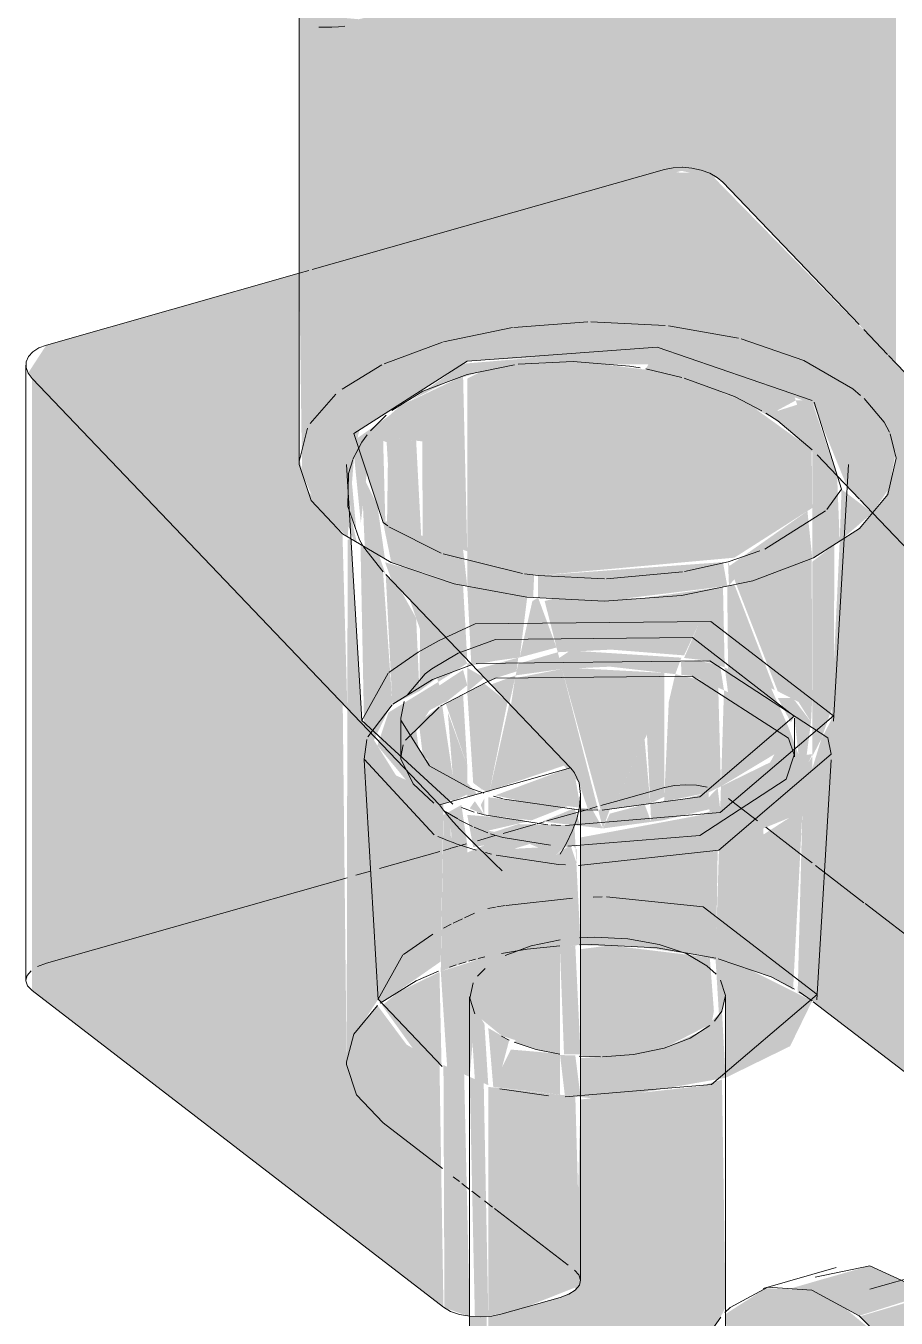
# Model space of a CAD drawing. Header units: metres. Extents: x 34 to 87, y -2.3 to 19.3.
# Drawn here: x 64.199 to 64.2398, y 16.561 to 16.6216 of the extents above; entities that cross this region are included whole.
import ezdxf

# ---------------------------------------------------------------- set-up
doc = ezdxf.new("R2010")
doc.units = ezdxf.units.M
doc.layers.add('P-PIPE', color=7, linetype='Continuous', lineweight=5)
doc.layers.add('P-SANR-FIXT', color=7, linetype='Continuous', lineweight=5)

# ---------------------------------------------------------------- blocks, each defined once
blk = doc.blocks.new('UT_Ducha higiênica - UT_Ducha higiênica-3698909-3D_DT_01')
at = {"layer": 'P-SANR-FIXT', "true_color": 0xf0f1f7, "transparency": 33554560}
h = blk.add_hatch(color=7, dxfattribs=at)
h.paths.add_polyline_path([(-23.011615, 16.610012), (-22.993701, 16.614808), (-22.991971, 16.61446), (-22.990357, 16.612818), (-22.990357, 16.651376), (-22.995798, 16.650377), (-22.99703, 16.631255), (-23.000224, 16.625204), (-23.004353, 16.622959), (-23.008829, 16.621914), (-23.011603, 16.622166), (-23.011613, 16.612239)])
h.paths.add_polyline_path([(-23.008221, 16.625232), (-23.005704, 16.625849), (-23.002553, 16.626842), (-23.001192, 16.627976), (-23.000362, 16.629505), (-23.000167, 16.631405), (-22.999205, 16.650517), (-23.000946, 16.650631), (-23.004353, 16.651259), (-23.007302, 16.652283), (-23.009953, 16.653978), (-23.008878, 16.643437), (-23.007578, 16.644064), (-23.006868, 16.643965), (-23.006868, 16.643622), (-23.007881, 16.643293), (-23.009247, 16.642041), (-23.009028, 16.625377), (-23.008268, 16.625238)])
for points in [[(-22.98363, 16.605783), (-22.983666, 16.651337), (-22.988664, 16.652007), (-22.990357, 16.651304), (-22.990357, 16.612818), (-22.983981, 16.60615)], [(-23.009347, 16.59765), (-23.009064, 16.601194), (-23.009039, 16.601603), (-23.008796, 16.602667), (-23.00374, 16.605894), (-22.994399, 16.606388), (-22.987508, 16.603873), (-22.985946, 16.600042), (-22.98474, 16.59878), (-22.983957, 16.599936), (-22.98363, 16.601736), (-22.98363, 16.605783), (-22.992369, 16.614697), (-22.994908, 16.614758), (-23.011615, 16.610012), (-23.011486, 16.600631), (-23.010803, 16.599078), (-23.00938, 16.59767)], [(-22.989179, 16.603087), (-22.989179, 16.603591), (-22.988338, 16.604049), (-22.988437, 16.604347), (-22.994836, 16.606538), (-22.99538, 16.605494), (-22.991749, 16.604425), (-22.989775, 16.603421), (-22.989491, 16.603262)], [(-23.004856, 16.561548), (-23.005043, 16.572981), (-23.006585, 16.573859), (-23.007952, 16.575694), (-23.009064, 16.574355), (-23.009396, 16.572927), (-23.009579, 16.589835), (-23.024147, 16.605071), (-23.024147, 16.576389), (-23.005043, 16.561692)], [(-22.987566, 16.596647), (-22.986531, 16.597292), (-22.986277, 16.597454), (-22.986397, 16.600514), (-22.987566, 16.601736), (-22.987566, 16.596668)], [(-22.986277, 16.597454), (-22.98474, 16.59878), (-22.98619, 16.599886), (-22.986255, 16.598047)], [(-23.008921, 16.597403), (-23.009209, 16.598694), (-23.009345, 16.598256), (-23.009064, 16.597486)], [(-22.978596, 16.569007), (-22.978783, 16.59255), (-22.98474, 16.59878), (-22.985463, 16.597973), (-22.986277, 16.597454), (-22.986675, 16.58907), (-22.987131, 16.588196), (-22.986676, 16.587447), (-22.987514, 16.575868), (-22.978783, 16.569151)], [(-23.007563, 16.59589), (-23.007875, 16.596794), (-23.008544, 16.597175), (-23.007621, 16.595951)], [(-23.00374, 16.591892), (-23.003936, 16.595376), (-23.006136, 16.596062), (-23.007592, 16.596461), (-23.007273, 16.595586), (-23.003936, 16.592097)], [(-23.004764, 16.589888), (-23.00374, 16.590699), (-23.003936, 16.591423), (-23.005043, 16.590693), (-23.004774, 16.589917)], [(-23.004397, 16.585274), (-23.00374, 16.585581), (-23.00374, 16.586128), (-23.005726, 16.587265), (-23.006335, 16.588239), (-23.00551, 16.589523), (-23.004774, 16.589917), (-23.005099, 16.590855), (-23.007437, 16.589422), (-23.007952, 16.587868), (-23.00662, 16.586268), (-23.004507, 16.585323)], [(-22.987566, 16.587363), (-22.987131, 16.588196), (-22.987566, 16.588891), (-22.987566, 16.587447)], [(-22.998428, 16.584109), (-22.998718, 16.584939), (-23.000223, 16.584313), (-22.998471, 16.584114)], [(-23.003625, 16.561126), (-23.003886, 16.572464), (-23.004856, 16.572897), (-23.004809, 16.561521), (-23.003668, 16.561134)]]:
    blk.add_hatch(color=7, dxfattribs=at).paths.add_polyline_path(points)
h = blk.add_hatch(color=7, dxfattribs=at)
h.paths.add_polyline_path([(-23.009363, 16.589609), (-23.009591, 16.597793), (-23.011225, 16.599839), (-23.011623, 16.601328), (-23.011623, 16.61001), (-23.023476, 16.606643), (-23.024335, 16.605325), (-23.022548, 16.603399), (-23.009396, 16.589645)])
h.paths.add_polyline_path([(-22.978783, 16.59255), (-22.972645, 16.594294), (-22.98363, 16.605783), (-22.98363, 16.601338), (-22.984114, 16.599533), (-22.98474, 16.59878), (-22.98034, 16.594178)])
h = blk.add_hatch(color=7, dxfattribs=at)
h.paths.add_polyline_path([(-22.986397, 16.600514), (-22.98759, 16.604057), (-22.988338, 16.604049), (-22.988271, 16.603849), (-22.98928, 16.603529), (-22.989179, 16.603087), (-22.987045, 16.601191)])
h.paths.add_polyline_path([(-23.009029, 16.601275), (-23.008216, 16.602607), (-23.006868, 16.603806), (-23.004772, 16.604878), (-23.003098, 16.6054), (-23.000602, 16.605786), (-22.997078, 16.605738), (-22.995248, 16.605748), (-22.994836, 16.606538), (-23.003936, 16.605769), (-23.009055, 16.602168), (-23.009039, 16.601603)])
h = blk.add_hatch(color=7, dxfattribs=at)
h.paths.add_polyline_path([(-22.998615, 16.582371), (-22.998897, 16.583207), (-22.999271, 16.582978), (-22.999598, 16.582718), (-22.999477, 16.582469), (-22.998673, 16.582378)])
h.paths.add_polyline_path([(-23.002338, 16.582796), (-23.000418, 16.583381), (-23.002754, 16.58389), (-23.000928, 16.584311), (-23.001348, 16.584442), (-23.00374, 16.584624), (-23.00346, 16.583114), (-23.002942, 16.5832), (-23.002754, 16.582975), (-23.002498, 16.582814), (-23.002457, 16.582809)])
h.paths.add_polyline_path([(-23.002686, 16.58576), (-22.999049, 16.586986), (-23.001773, 16.589819), (-23.002604, 16.586124)])
h.paths.add_polyline_path([(-22.991513, 16.596488), (-22.991469, 16.595369), (-22.991215, 16.595671), (-22.991442, 16.596294)])
h.paths.add_polyline_path([(-23.000418, 16.595845), (-22.991215, 16.596679), (-22.987566, 16.599008), (-22.98759, 16.601756), (-22.990357, 16.603747), (-22.991971, 16.604507), (-22.99538, 16.605494), (-22.99797, 16.605812), (-23.000928, 16.605769), (-23.003098, 16.6054), (-23.00374, 16.605071), (-23.00374, 16.596982), (-23.000602, 16.595908)])
h.paths.add_polyline_path([(-23.000148, 16.594793), (-23.000418, 16.595845), (-23.000418, 16.594806)])
h = blk.add_hatch(color=7, dxfattribs=at)
h.paths.add_polyline_path([(-23.008114, 16.588127), (-23.007257, 16.589917), (-23.007688, 16.596021), (-23.008746, 16.597301), (-23.008579, 16.588872), (-23.008303, 16.588429)])
h.paths.add_polyline_path([(-23.007794, 16.575794), (-23.004984, 16.577753), (-23.004856, 16.585144), (-23.004507, 16.585323), (-23.00708, 16.586473), (-23.008114, 16.588127), (-23.008579, 16.587235), (-23.007914, 16.575987)])
h.paths.add_polyline_path([(-23.00374, 16.583239), (-23.004015, 16.585091), (-23.004856, 16.584624), (-23.004856, 16.584205), (-23.004507, 16.583971), (-23.004477, 16.583568), (-23.004097, 16.583398)])
h.paths.add_polyline_path([(-23.004417, 16.586431), (-23.004922, 16.589811), (-23.005905, 16.589062), (-23.006001, 16.588879), (-23.005826, 16.587424), (-23.005043, 16.58671), (-23.004507, 16.586471)])
h.paths.add_polyline_path([(-23.005983, 16.590422), (-23.005161, 16.591035), (-23.005951, 16.593317), (-23.005977, 16.591035)])
h.paths.add_polyline_path([(-23.007601, 16.596635), (-23.007952, 16.599132), (-23.0087, 16.600631), (-23.008544, 16.597183), (-23.00761, 16.59664)])
h.paths.add_polyline_path([(-23.00374, 16.596982), (-23.003936, 16.605197), (-23.006868, 16.603806), (-23.008216, 16.602607), (-23.008387, 16.602419), (-23.007521, 16.602095), (-23.007302, 16.598443), (-23.007246, 16.598459), (-23.007256, 16.60229), (-23.005852, 16.60213), (-23.005826, 16.597696), (-23.003936, 16.597049)])
h = blk.add_hatch(color=7, dxfattribs=at)
h.paths.add_polyline_path([(-23.004981, 16.577287), (-23.00374, 16.577753), (-23.00374, 16.583239), (-23.004508, 16.583582), (-23.004529, 16.584131), (-23.004856, 16.584417), (-23.004981, 16.577373)])
h.paths.add_polyline_path([(-23.00374, 16.586128), (-23.00374, 16.586931), (-23.004651, 16.589422), (-23.004417, 16.586431), (-23.004097, 16.586288)])
h.paths.add_polyline_path([(-23.006014, 16.587725), (-23.006136, 16.58862), (-23.006335, 16.588239), (-23.006136, 16.58792)])
h.paths.add_polyline_path([(-23.00725, 16.589782), (-23.006812, 16.590017), (-23.005983, 16.590422), (-23.006136, 16.593851), (-23.006868, 16.595163), (-23.00756, 16.595845), (-23.007251, 16.589806)])
h.paths.add_polyline_path([(-23.00374, 16.59534), (-23.003936, 16.597049), (-23.005902, 16.597722), (-23.006136, 16.602162), (-23.007444, 16.602311), (-23.0075, 16.598387), (-23.007582, 16.598363), (-23.007688, 16.602339), (-23.008387, 16.602419), (-23.009029, 16.601275), (-23.008731, 16.598333), (-23.008447, 16.600631), (-23.007688, 16.598333), (-23.007302, 16.596461), (-23.003936, 16.595376)])
h = blk.add_hatch(color=7, dxfattribs=at)
h.paths.add_polyline_path([(-23.009396, 16.572927), (-23.008679, 16.574818), (-23.007914, 16.575987), (-23.00857, 16.587253), (-23.008114, 16.588127), (-23.008686, 16.589043), (-23.009209, 16.59757), (-23.009347, 16.597515), (-23.009389, 16.576389)])
h.paths.add_polyline_path([(-23.008935, 16.597912), (-23.009209, 16.600853), (-23.009304, 16.600631), (-23.009209, 16.598694), (-23.009064, 16.598279)])
h = blk.add_hatch(color=7, dxfattribs=at)
h.paths.add_polyline_path([(-23.00374, 16.577753), (-22.998726, 16.578491), (-22.998428, 16.578552), (-22.998714, 16.584141), (-23.001348, 16.584192), (-23.002571, 16.583797), (-23.001348, 16.583487), (-23.000418, 16.583097), (-23.002754, 16.582975), (-23.002901, 16.583211), (-23.00374, 16.582859), (-23.00374, 16.579885)])
h.paths.add_polyline_path([(-22.998615, 16.582371), (-22.999598, 16.582718), (-22.999192, 16.583114), (-22.998811, 16.583198), (-22.998613, 16.583), (-22.998614, 16.582718)])
h.paths.add_polyline_path([(-22.998428, 16.584962), (-22.998718, 16.586596), (-22.999049, 16.586793), (-23.002428, 16.585542), (-23.001348, 16.585296), (-22.998473, 16.584968)])
h.paths.add_polyline_path([(-22.997313, 16.594648), (-22.991549, 16.595353), (-22.991749, 16.596471), (-23.000418, 16.595845), (-23.000148, 16.594793), (-22.997379, 16.594652)])
h.paths.add_polyline_path([(-23.000649, 16.594818), (-23.000602, 16.595908), (-23.00374, 16.596982), (-23.00374, 16.59534), (-23.000928, 16.594832)])
h.paths.add_polyline_path([(-22.99113, 16.595439), (-22.989179, 16.596041), (-22.987566, 16.596668), (-22.98779, 16.598865), (-22.991442, 16.596294), (-22.991188, 16.595598)])
h = blk.add_hatch(color=7, dxfattribs=at)
h.paths.add_polyline_path([(-22.987131, 16.588196), (-22.986545, 16.589917), (-22.986531, 16.597292), (-22.987566, 16.596488), (-22.987566, 16.588891)])
h.paths.add_polyline_path([(-22.987514, 16.575868), (-22.98733, 16.576354), (-22.986675, 16.587465), (-22.987131, 16.588196), (-22.987566, 16.586784), (-22.987566, 16.575908)])
h = blk.add_hatch(color=7, dxfattribs=at)
h.paths.add_polyline_path([(-22.988463, 16.57643), (-22.988019, 16.58489), (-22.989912, 16.583665), (-22.989491, 16.577028), (-22.988602, 16.57651)])
h.paths.add_polyline_path([(-22.992054, 16.579289), (-22.991999, 16.582965), (-22.992261, 16.582816), (-22.992227, 16.58223)])
h.paths.add_polyline_path([(-22.99742, 16.584848), (-22.996946, 16.584912), (-22.995312, 16.588394), (-22.995157, 16.585157), (-22.994501, 16.585473), (-22.994497, 16.591281), (-22.998905, 16.591515), (-22.999294, 16.591462), (-22.997482, 16.584855)])
h.paths.add_polyline_path([(-22.992429, 16.585672), (-22.991844, 16.585959), (-22.991971, 16.590585), (-22.992739, 16.590928), (-22.992513, 16.587087)])
h.paths.add_polyline_path([(-22.987622, 16.588982), (-22.987566, 16.590055), (-22.98759, 16.596638), (-22.99113, 16.595439), (-22.989179, 16.590418), (-22.988207, 16.589917), (-22.987925, 16.589466)])
h.paths.add_polyline_path([(-23.00177, 16.589832), (-23.001471, 16.591165), (-23.002631, 16.590732), (-23.001773, 16.589835)])
h.paths.add_polyline_path([(-22.991669, 16.591531), (-22.991749, 16.595311), (-22.995639, 16.594769), (-22.99964, 16.594767), (-23.000111, 16.594648), (-22.999496, 16.592248), (-22.996995, 16.59237), (-22.993573, 16.5921), (-22.992893, 16.593549), (-22.992795, 16.591891), (-22.991749, 16.591567)])
h.paths.add_polyline_path([(-23.003497, 16.591638), (-23.002417, 16.591849), (-23.001282, 16.592004), (-23.000928, 16.594832), (-23.002942, 16.595195), (-23.00374, 16.59534), (-23.003551, 16.591694)])
h = blk.add_hatch(color=7, dxfattribs=at)
h.paths.add_polyline_path([(-22.987566, 16.575908), (-22.987566, 16.587363), (-22.988019, 16.586628), (-22.992794, 16.584615), (-22.998427, 16.583568), (-22.998427, 16.578513), (-22.995639, 16.578437), (-22.992794, 16.578026), (-22.990502, 16.577374), (-22.989491, 16.577028), (-22.989672, 16.579886), (-22.989861, 16.583989), (-22.988027, 16.58474), (-22.988247, 16.576304), (-22.988019, 16.576171)])
h.paths.add_polyline_path([(-22.992054, 16.579289), (-22.991999, 16.582965), (-22.991938, 16.582974), (-22.991999, 16.581026)])
h.paths.add_polyline_path([(-22.997604, 16.584869), (-22.999294, 16.591462), (-23.0015, 16.591035), (-23.001693, 16.589751), (-22.998499, 16.586124), (-22.998096, 16.584925), (-22.997891, 16.584901)])
h.paths.add_polyline_path([(-22.996946, 16.584912), (-22.995157, 16.585157), (-22.995423, 16.588156), (-22.996682, 16.585473)])
h.paths.add_polyline_path([(-22.994512, 16.585245), (-22.992429, 16.585672), (-22.992739, 16.590928), (-22.993985, 16.591222), (-22.994291, 16.589917), (-22.994511, 16.585257)])
h.paths.add_polyline_path([(-22.991844, 16.585959), (-22.989339, 16.587465), (-22.988919, 16.58827), (-22.989743, 16.589589), (-22.991703, 16.590465), (-22.991809, 16.587087)])
h.paths.add_polyline_path([(-22.989317, 16.59048), (-22.991215, 16.595422), (-22.991549, 16.595353), (-22.991513, 16.591461), (-22.98933, 16.590485)])
h.paths.add_polyline_path([(-22.992795, 16.591891), (-22.992893, 16.593549), (-22.993573, 16.591979), (-22.993195, 16.591936)])
h.paths.add_polyline_path([(-23.001282, 16.592004), (-22.999553, 16.59247), (-23.000418, 16.594806), (-23.000687, 16.594648), (-23.001177, 16.59247)])
h = blk.add_hatch(color=7, dxfattribs=at)
h.paths.add_polyline_path([(-23.00374, 16.586931), (-23.003936, 16.590293), (-23.004737, 16.589811), (-23.004603, 16.589422)])
h.paths.add_polyline_path([(-23.005099, 16.590855), (-23.00374, 16.591727), (-23.003936, 16.592097), (-23.006433, 16.594708), (-23.005161, 16.591035)])
h = blk.add_hatch(color=7, dxfattribs=at)
h.paths.add_polyline_path([(-22.997379, 16.583989), (-22.997052, 16.584898), (-22.997604, 16.584869), (-22.99742, 16.58415)])
h.paths.add_polyline_path([(-22.995117, 16.584298), (-22.994553, 16.584375), (-22.994512, 16.585245), (-22.995157, 16.585157), (-22.995143, 16.584848)])
h.paths.add_polyline_path([(-22.992371, 16.584673), (-22.991878, 16.58489), (-22.991999, 16.585883), (-22.992416, 16.585449), (-22.992372, 16.584696)])
h.paths.add_polyline_path([(-22.987925, 16.586674), (-22.987622, 16.588982), (-22.988472, 16.590102), (-22.989179, 16.590102), (-22.988562, 16.588954), (-22.988404, 16.589255), (-22.988208, 16.587447)])
h.paths.add_polyline_path([(-22.991703, 16.590465), (-22.991883, 16.591626), (-22.992792, 16.591827), (-22.992739, 16.590928), (-22.991749, 16.590486)])
h.paths.add_polyline_path([(-23.002761, 16.590867), (-23.002417, 16.591035), (-23.00143, 16.591347), (-23.001348, 16.591995), (-23.003316, 16.591448), (-23.002823, 16.590932)])
h.paths.add_polyline_path([(-22.993985, 16.591222), (-22.993701, 16.591994), (-22.998905, 16.592329), (-22.999427, 16.591979), (-22.999294, 16.591462), (-22.997047, 16.591572), (-22.994228, 16.59125)])
h = blk.add_hatch(color=7, dxfattribs=at)
h.paths.add_polyline_path([(-22.997379, 16.583989), (-22.995117, 16.584298), (-22.995423, 16.58512), (-22.997052, 16.584685)])
h.paths.add_polyline_path([(-22.997379, 16.583989), (-22.997891, 16.584901), (-22.998427, 16.584962), (-22.998427, 16.584109), (-22.99742, 16.583994)])
h.paths.add_polyline_path([(-22.994553, 16.584375), (-22.992383, 16.58489), (-22.992429, 16.585672), (-22.993573, 16.585373), (-22.994512, 16.585245), (-22.99453, 16.584848)])
h.paths.add_polyline_path([(-22.987925, 16.586674), (-22.987566, 16.587465), (-22.987824, 16.587447)])
h.paths.add_polyline_path([(-22.991883, 16.58474), (-22.987925, 16.586674), (-22.988404, 16.587984), (-22.988678, 16.588732), (-22.989491, 16.590558), (-22.991669, 16.591531), (-22.991513, 16.590381), (-22.989491, 16.589186), (-22.988919, 16.58827), (-22.989536, 16.587087), (-22.991844, 16.585959), (-22.991878, 16.58489)])
h.paths.add_polyline_path([(-22.992739, 16.590928), (-22.992795, 16.591891), (-22.993715, 16.591797), (-22.993701, 16.59119), (-22.993195, 16.591132)])
h.paths.add_polyline_path([(-23.001471, 16.591165), (-22.999294, 16.591462), (-22.999496, 16.592248), (-23.001348, 16.591709), (-23.00143, 16.591347)])
h = blk.add_hatch(color=7, dxfattribs=at)
h.paths.add_polyline_path([(-23.002707, 16.585666), (-23.001851, 16.589917), (-23.002942, 16.590779), (-23.00374, 16.590389), (-23.003461, 16.586124), (-23.003051, 16.58582), (-23.002754, 16.585688)])
h.paths.add_polyline_path([(-23.00374, 16.591519), (-23.003582, 16.591727), (-23.00374, 16.591727)])
h = blk.add_hatch(color=7, dxfattribs=at)
h.paths.add_polyline_path([(-23.002942, 16.584624), (-23.002942, 16.585396), (-23.003103, 16.585091), (-23.002965, 16.584691)])
h.paths.add_polyline_path([(-23.003277, 16.585593), (-23.003051, 16.58582), (-23.003285, 16.585615)])
h.paths.add_polyline_path([(-23.00374, 16.590389), (-23.002942, 16.591057), (-23.00374, 16.591519), (-23.00374, 16.590699)])
h = blk.add_hatch(color=7, dxfattribs=at)
h.paths.add_polyline_path([(-23.002942, 16.584624), (-23.003386, 16.58527), (-23.003625, 16.584929), (-23.003092, 16.584691)])
h.paths.add_polyline_path([(-23.00072, 16.58437), (-22.999049, 16.585033), (-23.002756, 16.585449), (-23.002754, 16.584602), (-23.000928, 16.584394)])
h.paths.add_polyline_path([(-23.00374, 16.585461), (-23.003285, 16.585615), (-23.00374, 16.586124), (-23.00374, 16.585581)])
at = {"layer": 'P-SANR-FIXT', "true_color": 0xf4f4f4, "transparency": 33554560}
h = blk.add_hatch(color=7, dxfattribs=at)
h.paths.add_polyline_path([(-23.004946, 16.572938), (-23.005043, 16.577264), (-23.006989, 16.576308), (-23.007731, 16.575694), (-23.006136, 16.573469), (-23.005043, 16.572981)])
h.paths.add_polyline_path([(-22.999388, 16.573431), (-22.999388, 16.578225), (-23.001517, 16.57398), (-23.000315, 16.5736)])
for points in [[(-23.003625, 16.572347), (-23.003378, 16.5753), (-23.002108, 16.574262), (-23.001472, 16.574068), (-22.999388, 16.578225), (-22.999203, 16.573398), (-22.998428, 16.573402), (-22.998673, 16.578495), (-23.003102, 16.577884), (-23.004981, 16.577287), (-23.004684, 16.57282), (-23.003645, 16.572356)], [(-22.997492, 16.573291), (-22.994511, 16.573698), (-22.992283, 16.574845), (-22.992175, 16.57543), (-22.992367, 16.577948), (-22.997052, 16.578509), (-22.998427, 16.578332), (-22.998427, 16.573338)], [(-22.991628, 16.572304), (-22.988602, 16.573784), (-22.987566, 16.575908), (-22.990502, 16.577374), (-22.992098, 16.577876), (-22.991938, 16.575261), (-22.991798, 16.57543), (-22.991628, 16.576158), (-22.991628, 16.573966)], [(-23.002754, 16.571958), (-23.002934, 16.574829), (-23.003574, 16.575877), (-23.003625, 16.576032), (-23.003386, 16.57224), (-23.002757, 16.571959)], [(-22.997396, 16.571286), (-22.991628, 16.572304), (-22.991798, 16.57543), (-22.992794, 16.574473), (-22.994511, 16.573698), (-22.997492, 16.573291), (-22.998427, 16.573223), (-22.998427, 16.571403), (-22.997491, 16.571296)], [(-22.999388, 16.571513), (-22.999388, 16.573431), (-23.001693, 16.573627), (-23.002108, 16.572799), (-23.002108, 16.571823), (-23.000315, 16.571619)], [(-23.003102, 16.561099), (-23.002754, 16.561124), (-23.002968, 16.572053), (-23.003625, 16.572347), (-23.003383, 16.561113), (-23.003244, 16.561106)], [(-23.002754, 16.561124), (-23.0011, 16.561521), (-22.998523, 16.562537), (-22.998428, 16.562827), (-22.998673, 16.571431), (-23.002754, 16.571876), (-23.002754, 16.561136)]]:
    blk.add_hatch(color=7, dxfattribs=at).paths.add_polyline_path(points)
h = blk.add_hatch(color=7, dxfattribs=at)
h.paths.add_polyline_path([(-22.998428, 16.571403), (-22.998673, 16.573351), (-22.999388, 16.57337), (-22.999166, 16.571488), (-22.998445, 16.571405)])
h.paths.add_polyline_path([(-23.002108, 16.571823), (-23.002108, 16.572799), (-23.001773, 16.574068), (-23.002754, 16.574638), (-23.00252, 16.57187), (-23.002341, 16.57185)])
h = blk.add_hatch(color=7, dxfattribs=at)
h.paths.add_polyline_path([(-23.002754, 16.074941), (-22.991643, 16.078098), (-22.991848, 16.448924), (-22.992123, 16.448807), (-22.995944, 16.409421), (-22.997513, 16.395132), (-22.999026, 16.392985), (-22.999502, 16.392546), (-23.002754, 16.390882), (-23.002754, 16.137606)])
h.paths.add_polyline_path([(-22.99163, 16.516972), (-22.991815, 16.53174), (-23.002754, 16.528633), (-23.002754, 16.52553), (-22.991643, 16.516983)])
h.paths.add_polyline_path([(-23.002754, 16.55461), (-22.993385, 16.557544), (-22.992354, 16.560181), (-22.991629, 16.561537), (-22.991799, 16.572221), (-22.992794, 16.571914), (-22.998427, 16.571286), (-22.998673, 16.562357), (-22.999388, 16.562007), (-23.002754, 16.561099), (-23.002754, 16.554753)])
h = blk.add_hatch(color=7, dxfattribs=at)
h.paths.add_polyline_path([(-23.003611, 16.074698), (-23.002754, 16.074941), (-23.002948, 16.390827), (-23.00362, 16.390636), (-23.003612, 16.137606)])
h.paths.add_polyline_path([(-23.002754, 16.52553), (-23.002803, 16.528619), (-23.003624, 16.528386), (-23.003376, 16.526009), (-23.002806, 16.52557)])
h.paths.add_polyline_path([(-23.003625, 16.554363), (-23.002754, 16.554753), (-23.002837, 16.561118), (-23.003625, 16.561125), (-23.003625, 16.554753)])
at = {"layer": 'P-SANR-FIXT'}
for p, q in [((-23.011627, 16.656969), (-23.011627, 16.601191)), ((-23.023476, 16.606643), (-23.011615, 16.610012)), ((-23.024437, 16.605706), (-23.024437, 16.576874)), ((-22.98363, 16.605783), (-22.972645, 16.594294)), ((-23.005043, 16.585091), (-23.024147, 16.605071)), ((-23.009395, 16.601039), (-23.008719, 16.589606)), ((-22.986569, 16.589016), (-22.985859, 16.601039)), ((-22.978783, 16.59255), (-22.98474, 16.59878)), ((-23.008601, 16.597182), (-23.007688, 16.596021)), ((-23.007563, 16.59589), (-22.998905, 16.586835)), ((-22.986568, 16.589275), (-22.991883, 16.58474)), ((-22.988402, 16.58735), (-22.988402, 16.589159)), ((-22.987341, 16.575962), (-22.986676, 16.587209)), ((-23.005043, 16.585091), (-22.998905, 16.586835)), ((-22.992836, 16.583665), (-22.988787, 16.586292)), ((-22.998427, 16.562806), (-22.998427, 16.585543)), ((-22.991883, 16.58474), (-22.999139, 16.584125)), ((-22.999021, 16.583157), (-22.992836, 16.583665)), ((-22.998518, 16.582246), (-22.991938, 16.582974)), ((-23.004856, 16.561548), (-23.024147, 16.576389)), ((-22.987339, 16.576203), (-22.992283, 16.571984)), ((-22.991627, 16.51697), (-22.991627, 16.576095)), ((-22.978596, 16.569007), (-22.987514, 16.575868)), ((-22.992283, 16.571984), (-22.999147, 16.571416)), ((-22.999388, 16.562007), (-23.002108, 16.561235)), ((-23.003627, 16.561125), (-23.003627, 16.526202))]:
    blk.add_line(p, q, dxfattribs=at)
at = {"layer": 'P-SANR-FIXT', "color": 8, "true_color": 0x78787b}
for p, q in [((-23.011015, 16.610183), (-22.994497, 16.614875)), ((-22.991749, 16.614274), (-22.985368, 16.607601)), ((-23.011615, 16.610012), (-23.011161, 16.610141)), ((-23.001553, 16.607473), (-22.998083, 16.607732)), ((-22.997941, 16.607734), (-22.994466, 16.607567)), ((-23.004859, 16.606795), (-23.001619, 16.607464)), ((-22.994307, 16.607549), (-22.991015, 16.60696)), ((-22.985147, 16.60737), (-22.984036, 16.606208)), ((-23.007629, 16.60577), (-23.004897, 16.606784)), ((-22.983981, 16.60615), (-22.98363, 16.605783)), ((-23.009601, 16.604582), (-23.007746, 16.605714)), ((-23.011102, 16.602966), (-23.009905, 16.604336)), ((-23.011627, 16.60119), (-23.011228, 16.602743)), ((-22.983904, 16.602485), (-22.98363, 16.601338)), ((-22.985351, 16.59942), (-22.986397, 16.600514)), ((-22.98474, 16.59878), (-22.98532, 16.599387)), ((-22.989787, 16.597086), (-22.986947, 16.598875)), ((-23.007415, 16.598133), (-23.004965, 16.596888)), ((-23.004874, 16.596854), (-23.001144, 16.595939)), ((-22.991513, 16.596488), (-22.990015, 16.596993)), ((-22.993553, 16.596028), (-22.991513, 16.596488)), ((-22.997215, 16.595691), (-22.99364, 16.596013)), ((-23.008719, 16.589606), (-23.008684, 16.589016)), ((-23.00441, 16.585129), (-23.008686, 16.589043)), ((-23.006852, 16.589159), (-23.006852, 16.58735)), ((-23.008578, 16.587209), (-23.007913, 16.575962)), ((-23.006281, 16.586082), (-23.005308, 16.585168)), ((-23.004768, 16.584786), (-23.004187, 16.584434)), ((-23.003414, 16.584758), (-23.004012, 16.584967)), ((-23.004152, 16.584414), (-23.003493, 16.584082)), ((-22.999365, 16.584133), (-22.999805, 16.584156)), ((-23.005113, 16.583611), (-23.004762, 16.583464)), ((-23.003411, 16.584045), (-23.002777, 16.58379)), ((-23.002644, 16.583743), (-23.002078, 16.583573)), ((-23.002059, 16.583568), (-22.999841, 16.583207)), ((-23.004749, 16.583459), (-23.004315, 16.583294)), ((-23.004303, 16.58329), (-23.003825, 16.583128)), ((-23.003817, 16.583125), (-23.003321, 16.582975)), ((-23.00289, 16.582859), (-23.002602, 16.582788)), ((-23.002379, 16.582736), (-22.999462, 16.582301)), ((-22.999456, 16.582301), (-22.99914, 16.582278)), ((-23.023476, 16.577673), (-23.009367, 16.581681)), ((-22.987001, 16.581938), (-22.985139, 16.580506)), ((-22.985087, 16.580466), (-22.978648, 16.575512)), ((-23.023883, 16.57752), (-23.023476, 16.577673)), ((-23.007952, 16.575694), (-23.009064, 16.574355)), ((-23.004923, 16.572829), (-23.007914, 16.575987)), ((-22.999934, 16.57146), (-23.002217, 16.571791)), ((-23.007688, 16.570192), (-23.004908, 16.568053)), ((-23.004408, 16.567669), (-23.004105, 16.567436)), ((-23.003987, 16.567345), (-23.003634, 16.567073)), ((-23.003521, 16.566986), (-23.003138, 16.566692)), ((-23.002937, 16.566537), (-23.002555, 16.566243)), ((-23.00247, 16.566178), (-22.999008, 16.563515))]:
    blk.add_line(p, q, dxfattribs=at)
at = {"layer": 'P-SANR-FIXT', "color": 253, "true_color": 0xb6b6b7}
for p, q in [((-23.001532, 16.605724), (-23.00374, 16.605272)), ((-22.99877, 16.605879), (-23.001348, 16.605748)), ((-22.993677, 16.605129), (-22.995367, 16.605529)), ((-22.991215, 16.604227), (-22.993573, 16.605099)), ((-22.989925, 16.603559), (-22.991215, 16.604227)), ((-23.007541, 16.603365), (-23.00828, 16.60263)), ((-22.989179, 16.603087), (-22.989736, 16.603446)), ((-22.987566, 16.601736), (-22.989179, 16.603087)), ((-23.008437, 16.602436), (-23.008679, 16.602095)), ((-23.008679, 16.602095), (-23.0091, 16.60129)), ((-22.986397, 16.600514), (-22.987335, 16.601495)), ((-23.007411, 16.591296), (-23.00604, 16.592257)), ((-23.005406, 16.591477), (-23.005717, 16.591231)), ((-23.008686, 16.589043), (-23.007441, 16.59127)), ((-23.005364, 16.590975), (-23.007235, 16.589811)), ((-23.005717, 16.591231), (-23.006559, 16.590237)), ((-23.007265, 16.589784), (-23.008401, 16.588277)), ((-23.006697, 16.589945), (-23.006852, 16.589159)), ((-23.00505, 16.589679), (-23.006641, 16.588125)), ((-23.006849, 16.589062), (-23.00551, 16.586919)), ((-23.006849, 16.587253), (-23.006281, 16.586082)), ((-23.00549, 16.586904), (-23.003615, 16.585878)), ((-22.996785, 16.585255), (-22.995184, 16.585709)), ((-22.997989, 16.584913), (-22.997641, 16.585011)), ((-22.991124, 16.58511), (-22.990137, 16.584351)), ((-22.988128, 16.582806), (-22.987566, 16.582373)), ((-22.987409, 16.582252), (-22.987001, 16.581938)), ((-23.006728, 16.578083), (-23.005357, 16.579034)), ((-23.007914, 16.575987), (-23.006756, 16.578059)), ((-23.006136, 16.576853), (-23.007822, 16.575802)), ((-23.005092, 16.577305), (-23.006136, 16.576853))]:
    blk.add_line(p, q, dxfattribs=at)
at = {"layer": 'P-SANR-FIXT', "color": 8, "true_color": 0x7a7a7a}
for p, q in [((-23.00506, 16.592796), (-23.003371, 16.593578)), ((-23.002417, 16.592844), (-23.004163, 16.592202)), ((-22.993195, 16.592941), (-23.002417, 16.592844)), ((-23.002417, 16.591035), (-23.002875, 16.590836)), ((-22.988787, 16.586292), (-22.988404, 16.587447)), ((-22.99742, 16.584848), (-22.992836, 16.585473)), ((-22.998515, 16.584866), (-22.997612, 16.584846)), ((-22.997839, 16.580773), (-22.997413, 16.580784)), ((-22.992074, 16.577156), (-22.992499, 16.577551)), ((-22.987566, 16.575908), (-22.988184, 16.576335)), ((-22.998486, 16.573319), (-22.997492, 16.573291))]:
    blk.add_line(p, q, dxfattribs=at)
at = {"layer": 'P-SANR-FIXT', "color": 253, "true_color": 0xb5b5b8}
for p, q in [((-23.00604, 16.592257), (-23.00506, 16.592796)), ((-23.004163, 16.592202), (-23.005406, 16.591477)), ((-23.003541, 16.591661), (-23.005364, 16.590975)), ((-23.002875, 16.590836), (-23.004998, 16.589713)), ((-23.003615, 16.585878), (-23.00297, 16.585643)), ((-23.002505, 16.585499), (-23.002059, 16.585377)), ((-23.001987, 16.585359), (-22.998515, 16.584866)), ((-22.995184, 16.585709), (-22.994497, 16.585905)), ((-22.997469, 16.58506), (-22.996785, 16.585255)), ((-22.989742, 16.584047), (-22.988128, 16.582806)), ((-23.001912, 16.580378), (-22.998804, 16.580723)), ((-23.003871, 16.579806), (-23.003407, 16.580016)), ((-23.002775, 16.580239), (-23.002413, 16.580299)), ((-23.002351, 16.580309), (-23.001959, 16.580371)), ((-23.004857, 16.579314), (-23.004489, 16.579505)), ((-23.004396, 16.579552), (-23.00397, 16.579759)), ((-22.999391, 16.578775), (-23.000743, 16.578492)), ((-23.000743, 16.578492), (-23.001964, 16.578033)), ((-23.004266, 16.577594), (-23.004577, 16.577491)), ((-23.003788, 16.577739), (-23.004137, 16.577634)), ((-23.003349, 16.577859), (-23.003659, 16.577775)), ((-23.00292, 16.577965), (-23.003227, 16.57789)), ((-23.002906, 16.577427), (-23.003252, 16.57707)), ((-23.00214, 16.574247), (-23.001773, 16.574068))]:
    blk.add_line(p, q, dxfattribs=at)
at = {"layer": 'P-SANR-FIXT', "color": 254, "true_color": 0xe4e4e4}
blk.add_line((-23.006852, 16.589159), (-23.006849, 16.589062), dxfattribs=at)
at = {"layer": 'P-SANR-FIXT', "color": 254, "true_color": 0xd5d5d5}
for p, q in [((-23.006742, 16.587901), (-23.006851, 16.587333)), ((-22.991492, 16.585394), (-22.991124, 16.58511)), ((-22.998473, 16.584775), (-22.998094, 16.584883))]:
    blk.add_line(p, q, dxfattribs=at)
at = {"layer": 'P-SANR-FIXT', "color": 9, "true_color": 0xb7b7b7}
blk.add_line((-22.988404, 16.587447), (-22.98868, 16.588217), dxfattribs=at)
at = {"layer": 'P-SANR-FIXT', "color": 7, "true_color": 0xececec}
blk.add_line((-23.006851, 16.587333), (-23.006849, 16.587253), dxfattribs=at)
at = {"layer": 'P-SANR-FIXT', "color": 254, "true_color": 0xe2e3e6}
blk.add_line((-23.000003, 16.584341), (-22.998532, 16.584758), dxfattribs=at)
at = {"layer": 'P-SANR-FIXT', "color": 254, "true_color": 0xd3d3d7}
for p, q in [((-23.002059, 16.583757), (-23.000535, 16.584189)), ((-23.000468, 16.584209), (-23.000134, 16.584303)), ((-23.004856, 16.582962), (-23.004528, 16.583055)), ((-23.004508, 16.583061), (-23.004162, 16.583159)), ((-23.004097, 16.583178), (-23.003795, 16.583263))]:
    blk.add_line(p, q, dxfattribs=at)
at = {"layer": 'P-SANR-FIXT', "color": 254, "true_color": 0xd4d4d6}
for p, q in [((-23.003256, 16.583416), (-23.002427, 16.583652)), ((-23.007847, 16.582112), (-23.005025, 16.582914))]:
    blk.add_line(p, q, dxfattribs=at)
at = {"layer": 'P-SANR-FIXT', "color": 253, "true_color": 0xb4b4b9}
for p, q in [((-23.008961, 16.581796), (-23.008269, 16.581992)), ((-23.003627, 16.576095), (-23.003627, 16.561125)), ((-23.009064, 16.574355), (-23.009399, 16.573049))]:
    blk.add_line(p, q, dxfattribs=at)
at = {"layer": 'P-SANR-FIXT', "color": 254, "true_color": 0xd2d2d8}
blk.add_line((-23.009399, 16.573049), (-23.009396, 16.572927), dxfattribs=at)
at = {"layer": 'P-SANR-FIXT', "color": 8, "true_color": 0x78787b}
for points in [[(-23.010706, 16.621548, 0), (-23.010398, 16.621537, 0), (-23.0101, 16.62154, 0)], [(-23.010091, 16.62154, 0), (-23.009783, 16.621556, 0), (-23.009477, 16.621584, 0)], [(-22.994497, 16.614875, 0), (-22.99409, 16.614956, 0), (-22.993661, 16.614978, 0)], [(-22.993652, 16.614978, 0), (-22.993204, 16.61494, 0), (-22.992769, 16.614845, 0), (-22.992369, 16.614697, 0), (-22.992023, 16.614504, 0), (-22.991749, 16.614274, 0)], [(-22.987566, 16.604049, 0), (-22.994836, 16.606538, 0), (-23.00374, 16.605894, 0)], [(-22.9909, 16.606931, 0), (-22.987952, 16.605921, 0), (-22.985662, 16.60459, 0), (-22.985294, 16.604287, 0)], [(-23.00374, 16.605894, 0), (-23.009064, 16.602496, 0), (-23.007688, 16.598333, 0), (-23.007466, 16.598169, 0)], [(-22.985128, 16.604139, 0), (-22.984189, 16.603026, 0), (-22.983937, 16.602558, 0)], [(-22.986882, 16.598942, 0), (-22.98619, 16.599886, 0), (-22.98747, 16.603974, 0)], [(-23.00911, 16.601266, 0), (-23.009304, 16.600631, 0), (-23.009344, 16.599078, 0), (-23.008796, 16.597515, 0), (-23.008601, 16.597182, 0)], [(-23.001057, 16.595927, 0), (-23.000418, 16.595845, 0), (-22.997307, 16.59569, 0)], [(-23.008444, 16.58816, 0), (-23.008579, 16.587235, 0), (-23.005291, 16.583691, 0)], [(-22.999966, 16.584166, 0), (-23.002942, 16.584624, 0), (-23.003272, 16.584715, 0)], [(-23.024437, 16.576874, 0), (-23.02438, 16.577096, 0), (-23.024191, 16.577323, 0)], [(-23.009396, 16.572927, 0), (-23.008927, 16.571507, 0), (-23.007688, 16.570192, 0)], [(-22.998718, 16.563292, 0), (-22.998507, 16.563068, 0), (-22.998428, 16.562827, 0)]]:
    blk.add_polyline3d(points, dxfattribs=at)
at = {"layer": 'P-SANR-FIXT'}
for points in [[(-23.024147, 16.605071, 0), (-23.024335, 16.605325, 0), (-23.024428, 16.605591, 0), (-23.024421, 16.605855, 0), (-23.024315, 16.606103, 0), (-23.024115, 16.606325, 0), (-23.02383, 16.606508, 0), (-23.023476, 16.606643, 0)], [(-22.990357, 16.595598, 0), (-22.993701, 16.594909, 0), (-22.997313, 16.594648, 0), (-23.000946, 16.594833, 0), (-23.004353, 16.595452, 0), (-23.007302, 16.596461, 0), (-23.009591, 16.597793, 0), (-23.011065, 16.599356, 0), (-23.011623, 16.601044, 0), (-23.011627, 16.60119, 0)], [(-22.98363, 16.601338, 0), (-22.984026, 16.59964, 0), (-22.985349, 16.598047, 0), (-22.987508, 16.596668, 0), (-22.990357, 16.595598, 0)], [(-22.991938, 16.582974, 0), (-22.986675, 16.587465, 0), (-22.986835, 16.58823, 0)], [(-22.998718, 16.586596, 0), (-22.998499, 16.586124, 0), (-22.998427, 16.585581, 0), (-22.998473, 16.585008, 0), (-22.998609, 16.58443, 0), (-22.998816, 16.58386, 0), (-22.999079, 16.583307, 0), (-22.999388, 16.582777, 0)], [(-22.998905, 16.586835, 0), (-22.99881, 16.586719, 0), (-22.998718, 16.586596, 0)], [(-23.004856, 16.584852, 0), (-23.004948, 16.584976, 0), (-23.005043, 16.585091, 0)], [(-23.002108, 16.582004, 0), (-23.002457, 16.582347, 0), (-23.002837, 16.582718, 0), (-23.003244, 16.583114, 0), (-23.003668, 16.583533, 0), (-23.004097, 16.583971, 0), (-23.004507, 16.584417, 0), (-23.004856, 16.584852, 0)], [(-23.024147, 16.576389, 0), (-23.024357, 16.576612, 0), (-23.024437, 16.576853, 0), (-23.024437, 16.576874, 0)], [(-22.998428, 16.562827, 0), (-22.998484, 16.562584, 0), (-22.998673, 16.562357, 0), (-22.998981, 16.56216, 0), (-22.999388, 16.562007, 0)], [(-23.002108, 16.561235, 0), (-23.002586, 16.561136, 0), (-23.003102, 16.561099, 0), (-23.003621, 16.561125, 0), (-23.004108, 16.561214, 0), (-23.004529, 16.561358, 0), (-23.004856, 16.561548, 0)]]:
    blk.add_polyline3d(points, dxfattribs=at)
at = {"layer": 'P-SANR-FIXT', "color": 253, "true_color": 0xb6b6b7}
for points in [[(-22.995629, 16.605577, 0), (-22.996134, 16.605659, 0), (-22.99877, 16.605879, 0)], [(-23.00374, 16.605272, 0), (-23.005826, 16.604476, 0), (-23.007276, 16.603578, 0)], [(-22.994481, 16.585909, 0), (-22.994019, 16.586003, 0), (-22.993503, 16.58604, 0)], [(-22.993503, 16.58604, 0), (-22.992984, 16.586014, 0), (-22.992497, 16.585926, 0)], [(-23.001538, 16.573968, 0), (-23.00051, 16.573635, 0), (-22.999399, 16.573415, 0)]]:
    blk.add_polyline3d(points, dxfattribs=at)
at = {"layer": 'P-SANR-FIXT', "color": 8, "true_color": 0x7a7a7a}
for points in [[(-23.003371, 16.593578, 0), (-22.992312, 16.593694, 0), (-22.986568, 16.589275, 0)], [(-22.992836, 16.585473, 0), (-22.988404, 16.589255, 0), (-22.993178, 16.592936, 0)], [(-22.986835, 16.58823, 0), (-22.992363, 16.591841, 0), (-23.003316, 16.591727, 0)], [(-22.98868, 16.588217, 0), (-22.993195, 16.591132, 0), (-23.002417, 16.591035, 0)], [(-22.997209, 16.580787, 0), (-22.992683, 16.580313, 0), (-22.987339, 16.576203, 0)], [(-22.992499, 16.577551, 0), (-22.99348, 16.578122, 0), (-22.994744, 16.578555, 0), (-22.996204, 16.57882, 0), (-22.997761, 16.578899, 0), (-22.998483, 16.578871, 0)], [(-22.992089, 16.577906, 0), (-22.994836, 16.578396, 0), (-22.997891, 16.578552, 0), (-22.998481, 16.578538, 0)], [(-22.988394, 16.576463, 0), (-22.989491, 16.577028, 0), (-22.991971, 16.577876, 0)], [(-22.99215, 16.57495, 0), (-22.991798, 16.57543, 0), (-22.991628, 16.576158, 0), (-22.991868, 16.576881, 0)], [(-22.994511, 16.573698, 0), (-22.99329, 16.574156, 0), (-22.992365, 16.574747, 0)], [(-22.997393, 16.573292, 0), (-22.995944, 16.573402, 0), (-22.994511, 16.573698, 0)]]:
    blk.add_polyline3d(points, dxfattribs=at)
at = {"layer": 'P-SANR-FIXT', "color": 253, "true_color": 0xb5b5b8}
for points in [[(-22.999403, 16.57849, 0), (-23.000928, 16.578332, 0), (-23.002136, 16.578133, 0)], [(-23.003456, 16.57676, 0), (-23.003625, 16.576032, 0), (-23.003386, 16.575308, 0)]]:
    blk.add_polyline3d(points, dxfattribs=at)
blk = doc.blocks.new('Te_Reducao - Agua Fria_Soldavel - MEP - Tigre - Standard-2488-3D_DT_01')
at = {"layer": 'P-PIPE', "true_color": 0x69503c}
for points in [[(-22.98536, 16.561149), (-22.982086, 16.562187), (-22.98487, 16.563494), (-22.988605, 16.562424), (-22.98704, 16.562065), (-22.986043, 16.561521)], [(-22.981076, 16.530635), (-22.97909, 16.531894), (-22.977877, 16.533769), (-22.976988, 16.537579), (-22.976908, 16.541569), (-22.977346, 16.545251), (-22.978027, 16.548407), (-22.980296, 16.55428), (-22.981577, 16.556638), (-22.984113, 16.55991), (-22.986043, 16.561521), (-22.987577, 16.562358), (-22.989744, 16.562437), (-22.991629, 16.561233), (-22.991418, 16.55783), (-22.988605, 16.558629), (-22.98704, 16.558529), (-22.98529, 16.557544), (-22.982872, 16.554753), (-22.98143, 16.552215), (-22.98077, 16.550845), (-22.979301, 16.54563), (-22.978945, 16.542613), (-22.979, 16.539971), (-22.97909, 16.538879), (-22.97994, 16.53642), (-22.981076, 16.535054), (-22.983142, 16.534204), (-22.98661, 16.533219), (-22.984647, 16.531587), (-22.983142, 16.530767)], [(-22.981076, 16.530635), (-22.976433, 16.532123), (-22.974397, 16.535017), (-22.973503, 16.539613), (-22.973598, 16.54409), (-22.974829, 16.54998), (-22.977249, 16.555899), (-22.979821, 16.559852), (-22.982086, 16.562079), (-22.985335, 16.561124), (-22.982741, 16.558353), (-22.980241, 16.554167), (-22.97901, 16.551345), (-22.977571, 16.546349), (-22.976948, 16.542114), (-22.976828, 16.539521), (-22.977267, 16.535807), (-22.9781, 16.533328), (-22.979738, 16.531353)]]:
    blk.add_hatch(color=27, dxfattribs=at).paths.add_polyline_path(points)
at = {"layer": 'P-PIPE'}
for p, q in [((-22.971112, 16.566307), (-22.984871, 16.562399)), ((-22.98645, 16.563406), (-22.989868, 16.562435))]:
    blk.add_line(p, q, dxfattribs=at)
at = {"layer": 'P-PIPE', "color": 8, "true_color": 0x7a7a7a}
blk.add_line((-22.991848, 16.561079), (-22.992405, 16.560281), dxfattribs=at)
at = {"layer": 'P-PIPE'}
for points in [[(-22.987421, 16.562963, 0), (-22.98487, 16.563494, 0), (-22.982036, 16.562192, 0)], [(-22.98536, 16.561149, 0), (-22.987577, 16.562358, 0), (-22.989644, 16.56249, 0), (-22.991418, 16.561537, 0), (-22.991657, 16.561298, 0)], [(-22.98536, 16.531976, 0), (-22.983142, 16.530767, 0), (-22.981076, 16.530635, 0), (-22.979301, 16.531587, 0), (-22.977939, 16.533561, 0), (-22.977083, 16.53642, 0), (-22.976792, 16.539971, 0), (-22.977083, 16.543971, 0), (-22.977939, 16.548147, 0), (-22.979301, 16.552215, 0), (-22.981076, 16.555899, 0), (-22.983142, 16.558946, 0), (-22.98536, 16.561149, 0)]]:
    blk.add_polyline3d(points, dxfattribs=at)

msp = doc.modelspace()

# ---------------------------------------------------------------- block references
at = {"layer": 'P-PIPE'}
msp.add_blockref('Te_Reducao - Agua Fria_Soldavel - MEP - Tigre - Standard-2488-3D_DT_01', (87.223444, 0), dxfattribs=at)
at = {"layer": 'P-SANR-FIXT', "color": 8, "true_color": 0x7a7a7a}
msp.add_blockref('UT_Ducha higiênica - UT_Ducha higiênica-3698909-3D_DT_01', (87.223444, 0), dxfattribs=at)

doc.saveas('drawing.dxf')
